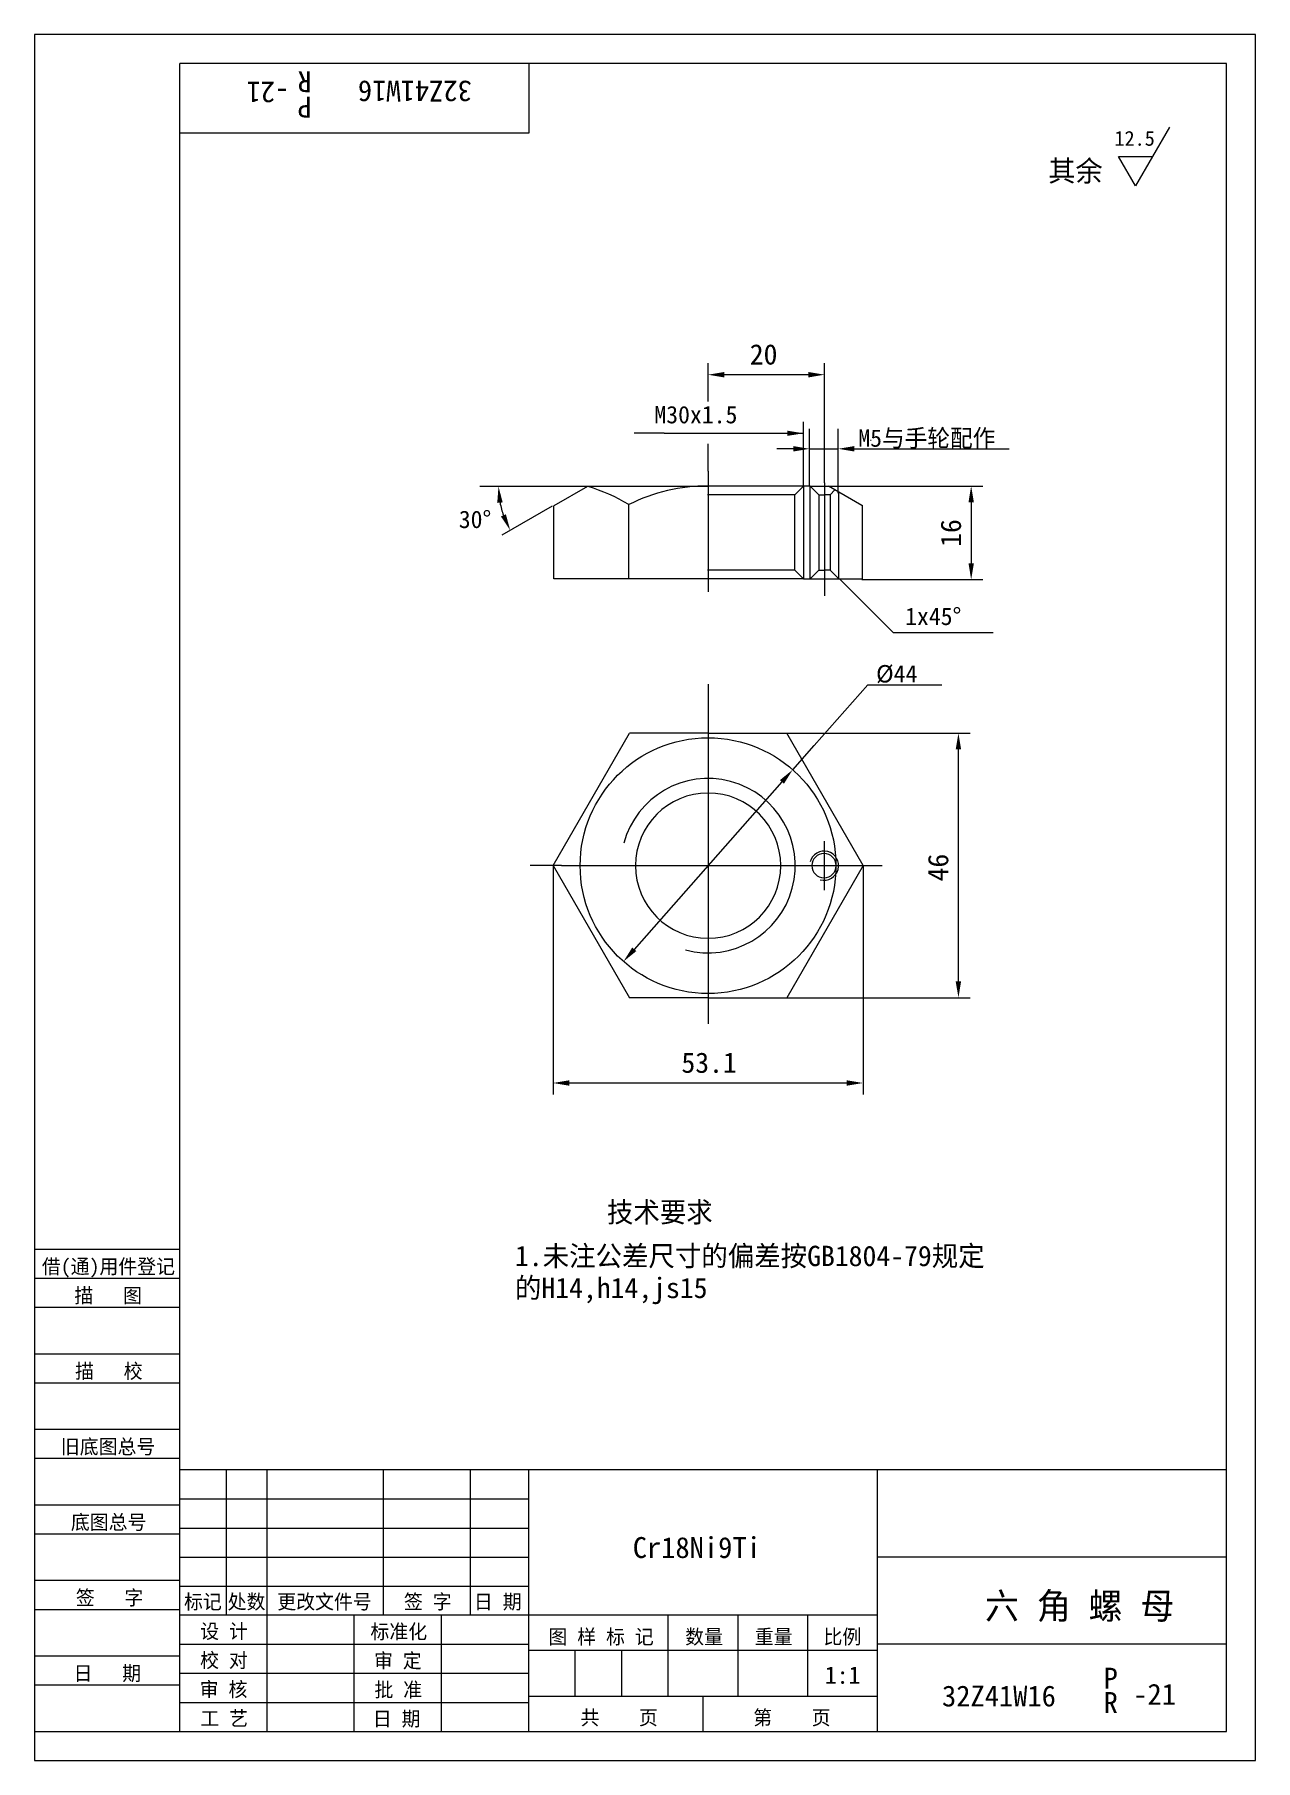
# Model space of a CAD drawing. Header units: metres. Extents: x 0 to 210, y 0 to 297.
import ezdxf

# ---------------------------------------------------------------- set-up
doc = ezdxf.new("R2010")
doc.units = ezdxf.units.M
for name, color, linetype in [('C', 6, 'Continuous'), ('D', 1, 'Continuous'), ('FL', 5, 'Continuous'), ('T', 7, 'Continuous'), ('TL', 4, 'Continuous')]:
    doc.layers.add(name, color=color, linetype=linetype)

# ---------------------------------------------------------------- blocks, each defined once
blk = doc.blocks.new('TUKUN4')
at = {"layer": 'FL'}
for p, q in [((0, 297), (0, 0)), ((210, 297), (0, 297)), ((210, 0), (210, 297)), ((0, 78), (25, 78)), ((0, 70), (25, 70)), ((0, 65), (25, 65)), ((0, 57), (25, 57)), ((0, 52), (25, 52)), ((33, 25), (33, 50)), ((40, 5), (40, 50)), ((60, 25), (60, 50)), ((75, 25), (75, 50)), ((25, 45), (85, 45)), ((0, 44), (25, 44)), ((0, 39), (25, 39)), ((25, 40), (85, 40)), ((25, 35), (85, 35)), ((0, 31), (25, 31)), ((25, 30), (85, 30)), ((0, 26), (25, 26)), ((70, 5), (70, 25)), ((0, 18), (25, 18)), ((25, 20), (85, 20)), ((25, 15), (85, 15)), ((0, 13), (25, 13)), ((25, 10), (85, 10)), ((0, 0), (210, 0))]:
    blk.add_line(p, q, dxfattribs=at)
at = {"layer": 'TL'}
for p, q in [((25, 5), (25, 292)), ((205, 292), (25, 292)), ((85, 292), (85, 280)), ((205, 5), (205, 292)), ((85, 280), (25, 280)), ((0, 88), (25, 88)), ((0, 83), (25, 83)), ((205, 50), (25, 50)), ((85, 5), (85, 50)), ((145, 5), (145, 50)), ((205, 35), (145, 35)), ((145, 25), (25, 25)), ((55, 5), (55, 25)), ((109, 11), (109, 25)), ((121, 11), (121, 25)), ((133, 11), (133, 25)), ((85, 19), (145, 19)), ((93, 11), (93, 19)), ((101, 11), (101, 19)), ((205, 20), (145, 20)), ((145, 11), (85, 11)), ((115, 5), (115, 11)), ((0, 5), (205, 5))]:
    blk.add_line(p, q, dxfattribs=at)
at = {"layer": 'T'}
for s, p in [('借(通)用件登记', (1.26, 83.76)), ('描   图', (6.86, 78.76)), ('描   校', (6.98, 65.76)), ('旧底图总号', (4.52, 52.76)), ('底图总号', (6.25, 39.76)), ('签   字', (7.1, 26.76)), ('标记', (25.71, 26.07)), ('处数', (33.22, 26.07)), ('更改文件号', (41.75, 26.07)), ('签 字', (63.53, 26.07)), ('日 期', (75.57, 26.07)), ('设 计', (28.5, 20.99)), ('标准化', (57.77, 20.93)), ('图 样 标 记', (88.4, 20.04)), ('数量', (111.92, 20.04)), ('重量', (123.88, 20.04)), ('比例', (135.7, 20.04)), ('校 对', (28.48, 15.99)), ('审 定', (58.39, 15.93)), ('日   期', (6.72, 13.76)), ('审 核', (28.41, 10.99)), ('批 准', (58.46, 10.93)), ('共    页', (93.91, 6.13)), ('第    页', (123.62, 6.13)), ('工 艺', (28.52, 5.99)), ('日 期', (58.18, 5.93))]:
    blk.add_text(s, height=2.5, dxfattribs=at).set_placement(p)

msp = doc.modelspace()

# ---------------------------------------------------------------- linework, layer by layer
at = {"layer": 'C'}
for p, q in [((115.85, 221.84), (115.85, 201.12)), ((135.87, 219.84), (135.87, 200.41)), ((115.85, 185.23), (115.85, 126.77)), ((115.85, 170.68), (115.85, 137.28)), ((135.8, 158.18), (135.8, 149.78)), ((135.8, 157.06), (135.8, 150.78)), ((90.63, 153.98), (85.26, 153.98)), ((90.63, 153.98), (143.03, 153.98)), ((99.15, 153.98), (132.55, 153.98)), ((131.6, 153.98), (140, 153.98)), ((143.03, 153.98), (145.79, 153.98))]:
    msp.add_line(p, q, dxfattribs=at)
at = {"layer": 'D'}
for p, q in [((195.24, 281.08), (189.39, 270.94)), ((189.39, 270.94), (186.46, 276.01)), ((186.46, 276.01), (192.32, 276.01)), ((115.85, 233.83), (115.85, 240.46)), ((133.07, 238.46), (118.65, 238.46)), ((135.87, 219.84), (135.87, 240.46)), ((132.26, 219.31), (132.26, 230.38)), ((133.3, 219.31), (133.3, 229.17)), ((138.21, 218.1), (138.21, 229.17)), ((108.28, 228.38), (103.16, 228.38)), ((108.28, 228.38), (132.26, 228.38)), ((115.85, 221.84), (115.85, 226.57)), ((143.81, 227.17), (143.9, 227.17)), ((130.5, 225.71), (127.7, 225.71)), ((133.3, 225.71), (138.21, 225.71)), ((141.01, 225.71), (143.81, 225.71)), ((143.81, 225.71), (150.2, 225.71)), ((150.2, 225.71), (167.65, 225.71)), ((95.44, 219.23), (76.59, 219.23)), ((132.27, 219.31), (132.27, 203.28)), ((133.4, 203.31), (133.4, 219.28)), ((135.87, 219.31), (163.1, 219.31)), ((138.33, 203.31), (138.33, 218.26)), ((89.01, 215.86), (80.35, 210.86)), ((161.1, 216.51), (161.1, 206.01)), ((138.47, 203.31), (144.13, 197.65)), ((142.3, 203.21), (163.1, 203.21)), ((144.13, 197.65), (147.67, 194.11)), ((147.67, 194.11), (164.91, 194.11)), ((134.11, 174.68), (143.32, 185.12)), ((143.32, 185.12), (156.08, 185.12)), ((129.38, 176.78), (160.91, 176.78)), ((130.4, 170.48), (134.11, 174.68)), ((158.91, 134.06), (158.91, 173.98)), ((128.55, 168.38), (103.15, 139.58)), ((89.2, 153.98), (89.2, 114.58)), ((142.5, 153.98), (142.5, 114.58)), ((129.38, 131.26), (160.91, 131.26)), ((92, 116.58), (139.7, 116.58))]:
    msp.add_line(p, q, dxfattribs=at)
msp.add_arc((94.85, 219.23), 15.05, 190.67, 199.33, dxfattribs=at)
for points in [[(118.65, 238.93), (118.65, 237.99), (115.85, 238.46)], [(133.07, 238.93), (133.07, 237.99), (135.87, 238.46)], [(129.46, 228.83), (132.26, 228.38), (129.46, 227.93)], [(130.5, 226.18), (130.5, 225.25), (133.3, 225.71)], [(141.01, 226.18), (141.01, 225.25), (138.21, 225.71)], [(79.59, 216.4), (80.52, 216.49), (79.8, 219.23)], [(160.64, 216.51), (161.57, 216.51), (161.1, 219.31)], [(81.07, 214.45), (80.22, 214.06), (81.81, 211.71)], [(160.64, 206.01), (161.57, 206.01), (161.1, 203.21)], [(158.44, 173.98), (159.37, 173.98), (158.91, 176.78)], [(128.9, 168.07), (128.2, 168.69), (130.4, 170.48)], [(103.5, 139.27), (102.8, 139.89), (101.29, 137.48)], [(158.44, 134.06), (159.37, 134.06), (158.91, 131.26)], [(92, 117.05), (92, 116.11), (89.2, 116.58)], [(139.7, 117.05), (139.7, 116.11), (142.5, 116.58)]]:
    msp.add_solid(points, dxfattribs=at)
at = {"layer": 'FL'}
for centre, radius in [((115.85, 153.98), 15), ((135.8, 153.98), 2.5)]:
    msp.add_arc(centre, radius, 255, 165, dxfattribs=at)
at = {"layer": 'TL'}
for p, q in [((89.38, 215.96), (95.15, 219.29)), ((95.1, 219.31), (115.85, 219.31)), ((132.27, 219.31), (115.77, 219.31)), ((130.77, 217.81), (115.77, 217.81)), ((130.77, 217.81), (132.27, 219.31)), ((130.77, 204.81), (130.77, 217.81)), ((133.4, 219.31), (132.27, 219.31)), ((133.4, 219.31), (136.52, 219.31)), ((134.9, 217.81), (133.4, 219.31)), ((134.9, 217.81), (135.85, 217.81)), ((134.9, 217.81), (134.9, 204.81)), ((136.83, 217.81), (135.88, 217.81)), ((142.31, 215.96), (136.55, 219.29)), ((136.83, 217.81), (137.67, 218.64)), ((136.83, 217.81), (136.83, 204.81)), ((89.3, 203.31), (89.3, 215.92)), ((102.24, 203.28), (102.24, 216.23)), ((142.4, 203.31), (142.4, 216)), ((115.85, 203.31), (89.3, 203.31)), ((130.77, 204.81), (115.77, 204.81)), ((132.27, 203.31), (115.85, 203.31)), ((132.27, 203.31), (130.77, 204.81)), ((132.27, 203.31), (133.4, 203.31)), ((133.4, 203.31), (134.9, 204.81)), ((133.4, 203.31), (138.33, 203.31)), ((134.9, 204.81), (135.85, 204.81)), ((136.83, 204.81), (135.88, 204.81)), ((138.33, 203.31), (136.83, 204.81)), ((138.38, 203.31), (142.4, 203.31)), ((89.18, 154.02), (102.32, 176.78)), ((89.18, 154.02), (102.32, 176.78)), ((115.89, 176.78), (102.32, 176.78)), ((115.89, 176.78), (102.32, 176.78)), ((115.81, 176.78), (129.38, 176.78)), ((115.81, 176.78), (129.38, 176.78)), ((142.52, 154.02), (129.38, 176.78)), ((142.52, 154.02), (129.38, 176.78)), ((89.18, 154.02), (102.32, 131.26)), ((89.18, 154.02), (102.32, 131.26)), ((142.52, 154.02), (129.38, 131.26)), ((115.89, 131.26), (102.32, 131.26)), ((115.89, 131.26), (102.32, 131.26)), ((115.81, 131.26), (129.38, 131.26))]:
    msp.add_line(p, q, dxfattribs=at)
for points in [[(102.22, 216.11, 0.06), (95.2, 219.23, 0.06)], [(115.85, 219.31, 0.12), (102.22, 216.11, 0.12)], [(128.35, 153.98, 1), (103.35, 153.98, 1), (128.35, 153.98, 1)], [(137.88, 153.98, 1), (133.71, 153.98, 1), (137.88, 153.98, 1)]]:
    msp.add_lwpolyline(points, format="xyb", dxfattribs=at)
msp.add_circle((115.85, 153.98), 22, dxfattribs=at)

# ---------------------------------------------------------------- block references
at = {"layer": 'D'}
msp.add_blockref('TUKUN4', (0, 0), dxfattribs=at)

# ---------------------------------------------------------------- texts
for s, height, rotation, p in [('-21', 3.6, 180, (43.8, 288.86)), ('R', 3.6, 180, (47.69, 290.68)), ('32Z41W16', 3.6, 180, (75.21, 289.04)), ('P', 3.6, 180, (47.69, 286.29)), ('16', 3.5, 90, (159.35, 208.84)), ('46', 3.5, 90, (157.16, 151.27))]:
    msp.add_text(s, height=height, rotation=rotation, dxfattribs=at).set_placement(p)
for s, height, p in [('12.5', 2.55, (185.75, 277.86)), ('其余', 3.6, (174.37, 271.72)), ('20', 3.5, (123.02, 240.21)), ('M30x1.5', 3, (106.61, 230.09)), ('M5与手轮配作', 3, (141.68, 226.06)), ('30%%d', 3, (72.97, 212.07)), ('1x45%%d', 3, (149.74, 195.38)), ('%%C44', 3, (144.74, 185.5)), ('53.1', 3.5, (111.26, 118.33)), ('技术要求', 3.5, (98.45, 92.61)), ('1.未注公差尺寸的偏差按GB1804-79规定', 3.5, (82.63, 85.07)), ('的H14,h14,js15', 3.5, (82.63, 79.57)), ('Cr18Ni9Ti', 3.6, (102.89, 34.84)), ('六 角 螺 母', 4.5, (163.47, 24.34)), ('1:1', 3, (135.93, 13.19)), ('P', 3.6, (183.88, 12.37)), ('32Z41W16', 3.6, (156.08, 9.3)), ('-21', 3.6, (188.98, 9.6)), ('R', 3.6, (183.88, 8.18))]:
    msp.add_text(s, height=height, dxfattribs=at).set_placement(p)

doc.saveas('drawing.dxf')
